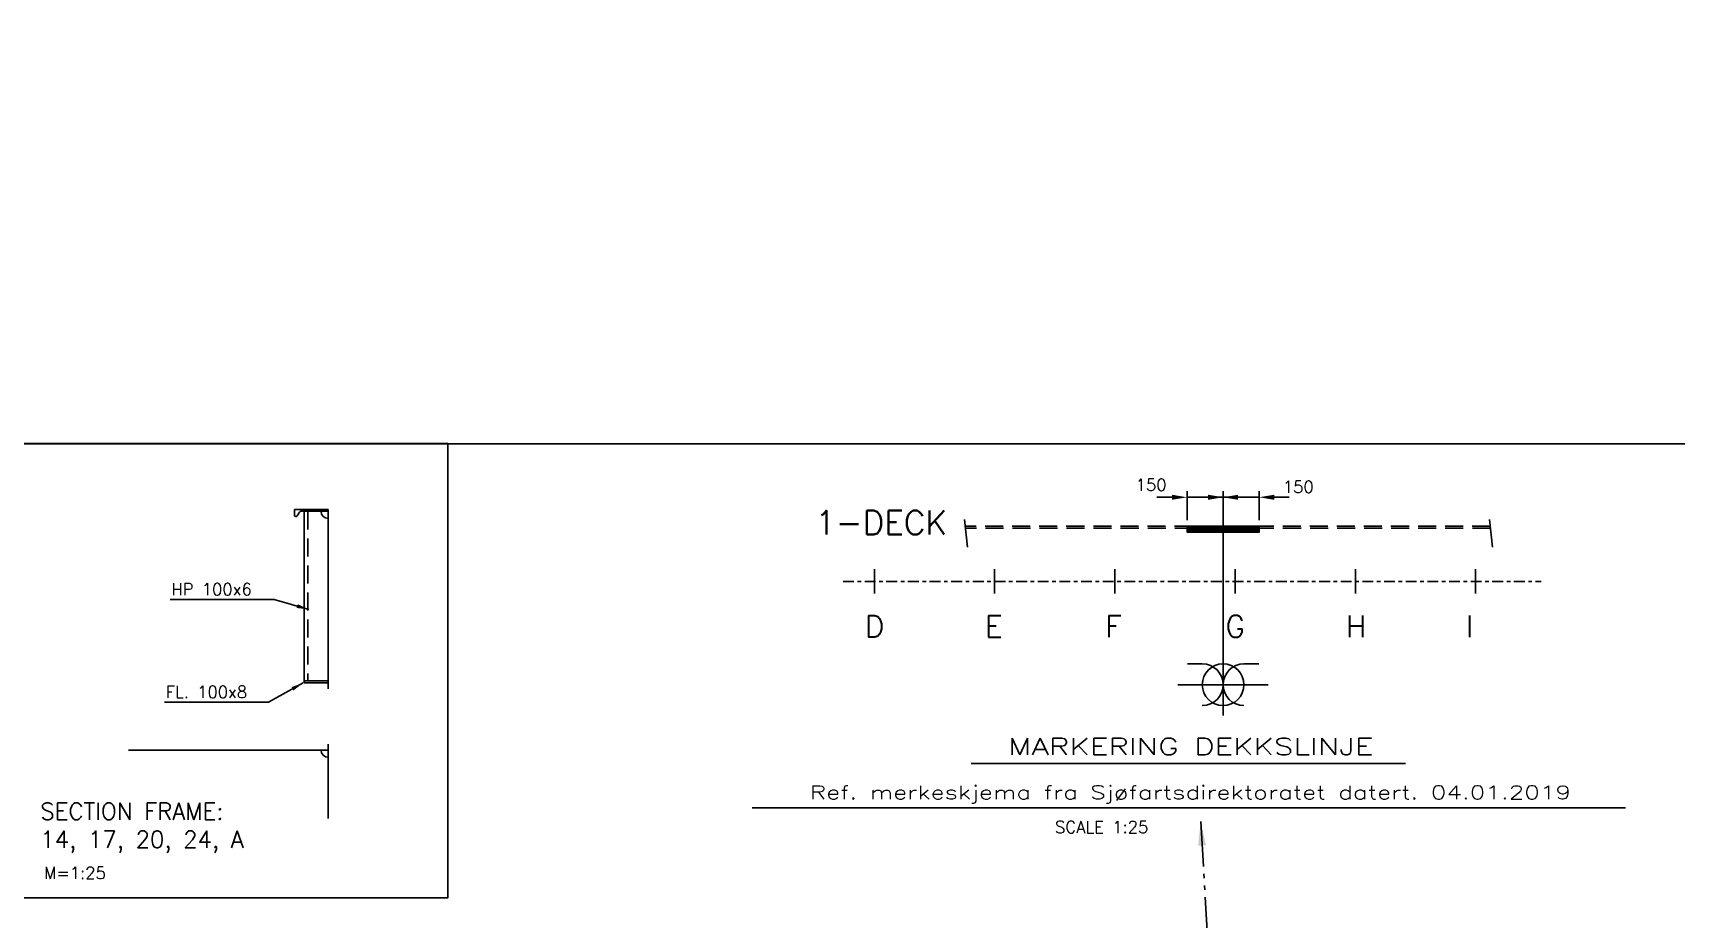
# Model space of a CAD drawing. Extents: x -333 to 85338, y -433 to 32218.
# Drawn here: x 10272 to 23939, y 24844 to 32218 of the extents above; entities that cross this region are included whole.
import ezdxf
from ezdxf.enums import TextEntityAlignment as Align

# ---------------------------------------------------------------- set-up
doc = ezdxf.new("R2010")
doc.units = 0
doc.header["$LTSCALE"] = 300
for name, pattern in [('CENTER', [0.6, 0.3, -0.1, 0.1, -0.1]), ('DASHED', [0.75, 0.5, -0.25]), ('PHANTOM', [2.1, 1.25, -0.2, 0.125, -0.2, 0.125, -0.2])]:
    doc.linetypes.add(name, pattern=pattern)
doc.layers.get('0').update_dxf_attribs({"linetype": 'CONTINUOUS'})
doc.layers.get('Defpoints').update_dxf_attribs({"linetype": 'CONTINUOUS'})
for name, color, linetype in [('LASTLUKE', 1, 'CONTINUOUS'), ('S0CE1', 1, 'CENTER'), ('S0CO1', 1, 'CONTINUOUS'), ('S0CO2', 2, 'CONTINUOUS'), ('S0CO3', 3, 'CONTINUOUS'), ('S0CO5', 4, 'CONTINUOUS'), ('S0DA1', 1, 'DASHED'), ('S0DA2', 2, 'DASHED'), ('S0PH1', 1, 'PHANTOM'), ('S0TX2', 2, 'CONTINUOUS'), ('U0CO1', 1, 'CONTINUOUS')]:
    doc.layers.add(name, color=color, linetype=linetype)
doc.styles.add('18', font='romans', dxfattribs={"height": 180})
doc.styles.add('ROMANS', font='romans', dxfattribs={"height": 100})
doc.dimstyles.new('ORGINAL', dxfattribs={"dimscale": 50, "dimtxt": 2, "dimasz": 2, "dimexe": 0.5, "dimexo": 1, "dimgap": 1, "dimtad": 1, "dimdsep": 46, "dimtxsty": 'ROMANS', "dimcen": 0, "dimclrd": 1, "dimclre": 1, "dimclrt": 2, "dimadec": 0, "dimazin": 0, "dimtfac": 1, "dimtmove": 2, "dimatfit": 3, "dimfxl": 1, "dimtvp": 100, "dimtolj": 1, "dimarcsym": 0})
doc.dimstyles.get("Standard").update_dxf_attribs({"dimscale": 50, "dimtxt": 2, "dimasz": 2.5, "dimexe": 1, "dimexo": 1, "dimgap": 1, "dimtad": 1, "dimdsep": 46, "dimtxsty": 'ROMANS', "dimcen": 0, "dimclrd": 1, "dimclre": 1, "dimclrt": 2, "dimadec": 0, "dimazin": 0, "dimtfac": 1, "dimtmove": 2, "dimatfit": 3, "dimfxl": 1, "dimtvp": 100, "dimtolj": 1, "dimarcsym": 0})

# ---------------------------------------------------------------- blocks, each defined once
blk = doc.blocks.new('A$C16377AD9')
at = {"layer": 'S0CO1', "color": 6}
blk.add_line((41667, 29233), (333, 29233), dxfattribs=at)
blk = doc.blocks.new('FF')
at = {"color": 0}
blk.add_lwpolyline([(0, 0), (140, 0), (140, -23, -0.767327), (128.8, -26), (119.6, -10, 0.267949), (114.4, -7), (0, -7)], format="xyb", close=True, dxfattribs=at)
blk = doc.blocks.new('A$C10F6703F')
at = {"layer": 'U0CO1'}
for p, q in [((17950, -6206), (17950, -3700)), ((17596, -5330), (17343, -5330)), ((18304, -5330), (18557, -5330)), ((17950, -5684), (17183, -5684)), ((17950, -5684), (18717, -5684))]:
    blk.add_line(p, q, dxfattribs=at)
blk.add_circle((17950, -5684), 354, dxfattribs=at)
for centre, start, end in [((17596, -5684), 270, 90), ((18304, -5684), 90, 270)]:
    blk.add_arc(centre, 354, start, end, dxfattribs=at)
blk = doc.blocks.new('*D68')
at = {"color": 1, "lineweight": -2, "transparency": 16777216}
for p, q in [((19746, 28354), (19621, 28354)), ((19871, 28164), (19871, 28404)), ((20171, 28354), (19871, 28354)), ((20171, 27456), (20171, 28404)), ((20296, 28354), (20421, 28354))]:
    blk.add_line(p, q, dxfattribs=at)
at = {"color": 1, "transparency": 16777216}
for points in [[(19746, 28375), (19746, 28333), (19871, 28354)], [(20296, 28375), (20296, 28333), (20171, 28354)]]:
    blk.add_solid(points, dxfattribs=at)
at = {"layer": 'Defpoints', "color": 0, "transparency": 16777216}
for p in [(19871, 28354), (19871, 28114), (20171, 27406)]:
    blk.add_point(p, dxfattribs=at)
at = {"color": 2, "transparency": 16777216, "insert": (19572, 28458), "char_height": 100, "attachment_point": 5, "style": 'ROMANS'}
blk.add_mtext('\\A1;150', dxfattribs=at)
blk = doc.blocks.new('*D69')
at = {"color": 1, "lineweight": -2, "transparency": 16777216}
for p, q in [((20046, 28354), (19921, 28354)), ((20171, 27456), (20171, 28404)), ((20471, 28354), (20171, 28354)), ((20471, 28164), (20471, 28404)), ((20596, 28354), (20721, 28354))]:
    blk.add_line(p, q, dxfattribs=at)
at = {"color": 1, "transparency": 16777216}
for points in [[(20046, 28375), (20046, 28333), (20171, 28354)], [(20596, 28375), (20596, 28333), (20471, 28354)]]:
    blk.add_solid(points, dxfattribs=at)
at = {"layer": 'Defpoints', "color": 0, "transparency": 16777216}
for p in [(20171, 28354), (20471, 28114), (20171, 27406)]:
    blk.add_point(p, dxfattribs=at)
at = {"color": 2, "transparency": 16777216, "insert": (20796, 28441), "char_height": 100, "attachment_point": 5, "style": 'ROMANS'}
blk.add_mtext('\\A1;150', dxfattribs=at)

msp = doc.modelspace()

# ---------------------------------------------------------------- hatches: boundary and pattern name
h = msp.add_hatch()
h.set_pattern_fill('ANSI31', color=256, scale=2)
h.set_pattern_definition([(45, (-19819.069, -27838.405), (-4.49012806, 4.49012806), [])])
h.paths.add_polyline_path([(19870.907, 28114.271), (20470.907, 28114.271), (20470.907, 28064.271), (19870.907, 28064.271)])

# ---------------------------------------------------------------- linework, layer by layer
msp.add_lwpolyline([(20470.907, 28114.271), (19870.907, 28114.271), (19870.907, 28064.271), (20470.907, 28064.271)], close=True)
at = {"layer": 'LASTLUKE', "color": 2}
for p, q in [((17270.907, 27554.535), (17270.907, 27754.535)), ((18270.907, 27554.535), (18270.907, 27754.535)), ((19270.907, 27554.535), (19270.907, 27754.535)), ((20270.907, 27554.535), (20270.907, 27754.535)), ((21270.907, 27554.535), (21270.907, 27754.535)), ((22270.907, 27554.535), (22270.907, 27754.535))]:
    msp.add_line(p, q, dxfattribs=at)
at = {"layer": 'S0CE1'}
msp.add_line((17009.872, 27654.535), (22817.407, 27654.535), dxfattribs=at)
at = {"layer": 'S0CO1'}
for p, q in [((12528.657, 28237.171), (12528.657, 26827.171)), ((18019.123, 28168.499), (18044.78, 27938.433)), ((22385.915, 28168.499), (22411.572, 27938.433))]:
    msp.add_line(p, q, dxfattribs=at)
msp.add_lwpolyline([(9869.357, 25020.445), (13722.674, 25020.445), (13722.674, 28800.003), (9869.357, 28800.003)], close=True, dxfattribs=at)
for centre in [(12728.657, 28237.171), (12728.657, 26251.171)]:
    msp.add_arc(centre, 60, 180, 269.999994, dxfattribs=at)
at = {"layer": 'S0CO2'}
msp.add_lwpolyline([(12528.657, 26811.171), (12728.657, 26811.171), (12728.657, 26827.171), (12528.657, 26827.171)], close=True, dxfattribs=at)
at = {"layer": 'S0CO5'}
msp.add_line((11066.008, 26251.171), (12728.657, 26251.171), dxfattribs=at)
for points in [[(12728.657, 26761.171), (12728.657, 28251.171)], [(12728.657, 25681.488), (12728.657, 26301.171)]]:
    msp.add_lwpolyline(points, dxfattribs=at)
at = {"layer": 'S0DA1'}
msp.add_line((12558.657, 28237.171), (12558.657, 26827.171), dxfattribs=at)
at = {"layer": 'S0DA2'}
for p, q in [((22391.963, 28114.271), (18025.17, 28114.271)), ((22393.747, 28098.271), (18026.955, 28098.271))]:
    msp.add_line(p, q, dxfattribs=at)
at = {"layer": 'S0TX2', "color": 1}
for p, q in [((21688.044, 26140.465), (18074.639, 26140.465)), ((23518.65, 25770.981), (16253.919, 25770.981))]:
    msp.add_line(p, q, dxfattribs=at)

# ---------------------------------------------------------------- block references
at = {"layer": 'S0CO1'}
msp.add_blockref('A$C16377AD9', (-333.333, -433.333), dxfattribs=at)
at = {"layer": 'S0CO2', "xscale": -2, "yscale": 2, "zscale": 2}
msp.add_blockref('FF', (12728.657, 28251.171), dxfattribs=at)
msp.add_blockref('FF', (12728.657, 28251.171), dxfattribs=at)
at = {"layer": 'S0CO3', "xscale": 0.49, "yscale": 0.49, "zscale": 0.49}
msp.add_blockref('A$C10F6703F', (11375.407, 29579.674), dxfattribs=at)

# ---------------------------------------------------------------- texts
at = {"layer": 'LASTLUKE', "color": 3, "style": '18'}
for s, p in [('D', (17190.154, 27190.317)), ('E', (18190.154, 27190.317)), ('F', (19190.154, 27190.317)), ('G', (20190.154, 27190.317)), ('H', (21190.154, 27190.317)), ('I', (22190.154, 27190.317))]:
    msp.add_text(s, height=180, dxfattribs=at).set_placement(p)
at = {"layer": 'S0CO1', "color": 2, "insert": (21614.166, 32217.556), "char_height": 100, "attachment_point": 1, "style": 'ROMANS'}
msp.add_mtext('\\A1;', dxfattribs=at)
at = {"layer": 'S0TX2', "style": 'ROMANS'}
for s, p in [('HP 100x6', (11423.752, 27538.387)), ('FL. 100x8', (11376.711, 26684.314)), ('SCALE 1:25', (18773.351, 25560.787))]:
    msp.add_text(s, height=100, dxfattribs=at).set_placement(p)
at = {"layer": 'S0TX2', "color": 4, "style": 'ROMANS', "width": 1.35}
msp.add_text('MARKERING DEKKSLINJE', height=140, dxfattribs=at).set_placement((19902.069, 26280.176), align=Align.MIDDLE)
at = {"layer": 'S0TX2', "color": 2, "style": 'ROMANS', "width": 1.35}
msp.add_text('Ref. merkeskjema fra Sjøfartsdirektoratet datert. 04.01.2019', height=112, dxfattribs=at).set_placement((19898.912, 25882.751), align=Align.MIDDLE)
at = {"layer": 'S0TX2', "style": 'ROMANS'}
for s, insert, char_height, width, attachment_point in [('1-DECK', (17326.92, 28143.411), 200, 3126.62231, 5), ('M=1:25', (10364.076, 25278.351), 100, 2133.07546, 1)]:
    msp.add_mtext(s, dxfattribs=dict(at, insert=insert, char_height=char_height, width=width, attachment_point=attachment_point))
at = {"layer": 'S0TX2', "color": 4, "insert": (10333.724, 25811.446), "char_height": 140, "attachment_point": 1, "style": 'ROMANS'}
msp.add_mtext_dynamic_manual_height_columns('SECTION FRAME:\\P14, 17, 20, 24, A', width=4616.68558, gutter_width=500, heights=[0], dxfattribs=at)

# ---------------------------------------------------------------- dimensions: what is measured, and where the dimension line sits
for base, p1, p2, picture, middle in [((19870.907, 28353.717), (20170.907, 27405.843), (19870.907, 28114.271), '*D68', (19571.523, 28458.044)), ((20170.907, 28353.717), (20470.907, 28114.271), (20170.907, 27405.843), '*D69', (20795.654, 28441.494))]:
    dim = msp.add_linear_dim(base=base, p1=p1, p2=p2, angle=180, text='150', dimstyle='STANDARD')
    dim.commit()
    dim.dimension.update_dxf_attribs({"geometry": picture, "text_midpoint": middle, "dimtype": 160})

# ---------------------------------------------------------------- leaders
at = {"layer": 'S0PH1'}
msp.add_leader([(19984.252, 25655.977), (20161.624, 22708.131)], dimstyle='STANDARD', override={"dimasz": 4, "dimgap": 1, "dimtad": 0}, dxfattribs=at)
at = {"layer": 'S0TX2', "color": 1}
for points in [[(12565.862, 27421.395), (12279.01, 27504.016), (11412.854, 27504.016)], [(12518.821, 26809.096), (12231.969, 26649.943), (11365.813, 26649.943)]]:
    msp.add_leader(points, dimstyle='ORGINAL', dxfattribs=at)

doc.saveas('drawing.dxf')
